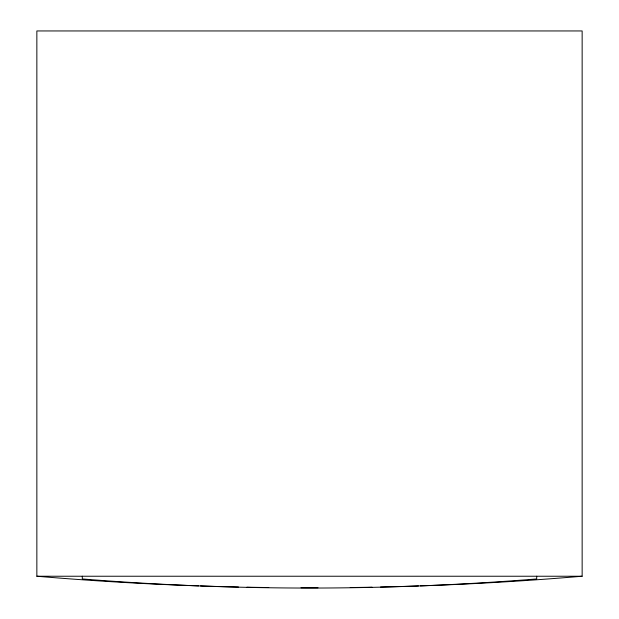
<?xml version="1.0" encoding="UTF-8"?>
<svg xmlns="http://www.w3.org/2000/svg" width="619" height="619" viewBox="0 0 619 619"><rect width="100%" height="100%" fill="white"/><g stroke="black" fill="none" stroke-linecap="round" stroke-linejoin="round"><path stroke-width="0.93" d="M36.854 576.235L582.146 576.235L582.146 30.95L36.854 30.95L36.854 576.235A3220.386 3220.386 0 0 0 198.629 585.891M536.704 576.235L536.704 578.958A2844.576 2844.576 0 0 1 82.296 578.958L82.296 576.235M582.146 576.235A3220.386 3220.386 0 0 1 420.371 585.891M418.475 585.953A3220.386 3220.386 0 0 1 401.421 586.487M400.478 586.51A3220.386 3220.386 0 0 1 380.577 587.013M372.05 587.191A3220.386 3220.386 0 0 1 350.253 587.539M318.027 587.787A3220.386 3220.386 0 0 1 300.973 587.787M268.747 587.539A3220.386 3220.386 0 0 1 246.95 587.191M238.423 587.013A3220.386 3220.386 0 0 1 218.522 586.51M217.578 586.487A3220.386 3220.386 0 0 1 200.525 585.953"/></g></svg>
